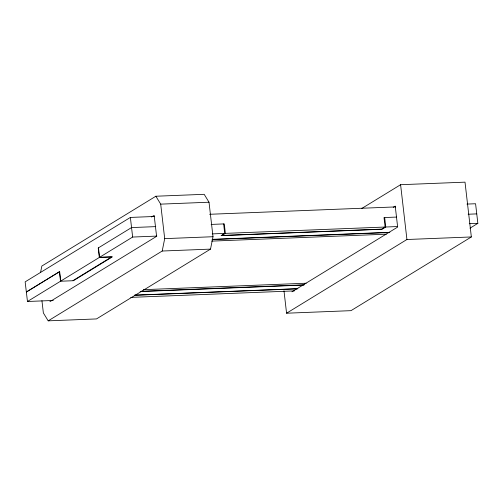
<?xml version="1.0" encoding="UTF-8"?>
<svg xmlns="http://www.w3.org/2000/svg" width="503" height="503" viewBox="0 0 503 503"><rect width="100%" height="100%" fill="white"/><g stroke="black" fill="none" stroke-linecap="round" stroke-linejoin="round"><path stroke-width="0.75" d="M40.536 272.607L41.85 266.049L155.867 196.233L204.18 194.315L209.015 202.219L213.008 236.724L210.518 249.111L96.501 318.927L48.194 320.845L43.359 312.935L41.938 300.668M48.194 320.845L162.205 251.028L164.695 238.636L160.702 204.136L155.867 196.233M154.698 216.466L130.378 217.428L25.15 281.862L27.47 301.486L53.305 300.461M26.37 292.017L59.423 271.758L60.523 281.227L27.47 301.486M26.326 292.01L59.65 271.601L60.75 281.076L99.324 257.454L111.578 256.964L73.004 280.586M151.497 217.019L154.163 215.385L156.59 236.353L49.898 301.687M98.481 247.834L99.581 257.303L132.647 237.051L156.835 236.089M223.634 223.923L224.728 233.398L221.069 235.637L382.104 229.255L385.763 227.01L397.471 226.545M385.122 227.035L225.375 233.373L221.955 235.461L381.702 229.129L385.122 227.035L384.022 217.566L396.49 217.07M361.808 208.456L400.595 184.708L465.011 182.155L471.349 236.951L350.987 310.659L286.572 313.212L283.981 290.828M393.22 207.337L395.226 206.104L397.653 227.079L291.941 291.809M286.572 313.212L406.933 239.503L471.349 236.951M469.978 228.18L477.85 223.357L475.58 203.74L466.947 204.086M160.702 204.136L209.015 202.219M209.613 214.284L395.553 206.915M155.741 226.62L131.547 227.576L98.223 247.985L99.324 257.454M211.147 224.42L224.275 223.898L225.375 233.373M468.167 214.228L476.756 213.888M212.241 233.889L224.728 233.398M469.268 223.697L477.85 223.357M164.695 238.636L213.008 236.724M212.197 239.346L389.655 232.311M212.103 239.56L389.844 232.512M211.7 241.113L386.291 234.191M162.205 251.028L210.518 249.111M99.581 257.303L112.465 256.788L73.407 280.712L60.523 281.227M143.361 289.684L306.208 283.227M140.746 291.325L304.39 284.836M140.148 291.558L303.472 285.082M134.471 295.142L297.198 288.691M134.911 295.267L297.877 288.804M130.711 297.386L294.456 290.897M384.669 217.541L385.763 227.01M130.378 217.428L132.647 237.051M400.595 184.708L406.933 239.503"/></g></svg>
